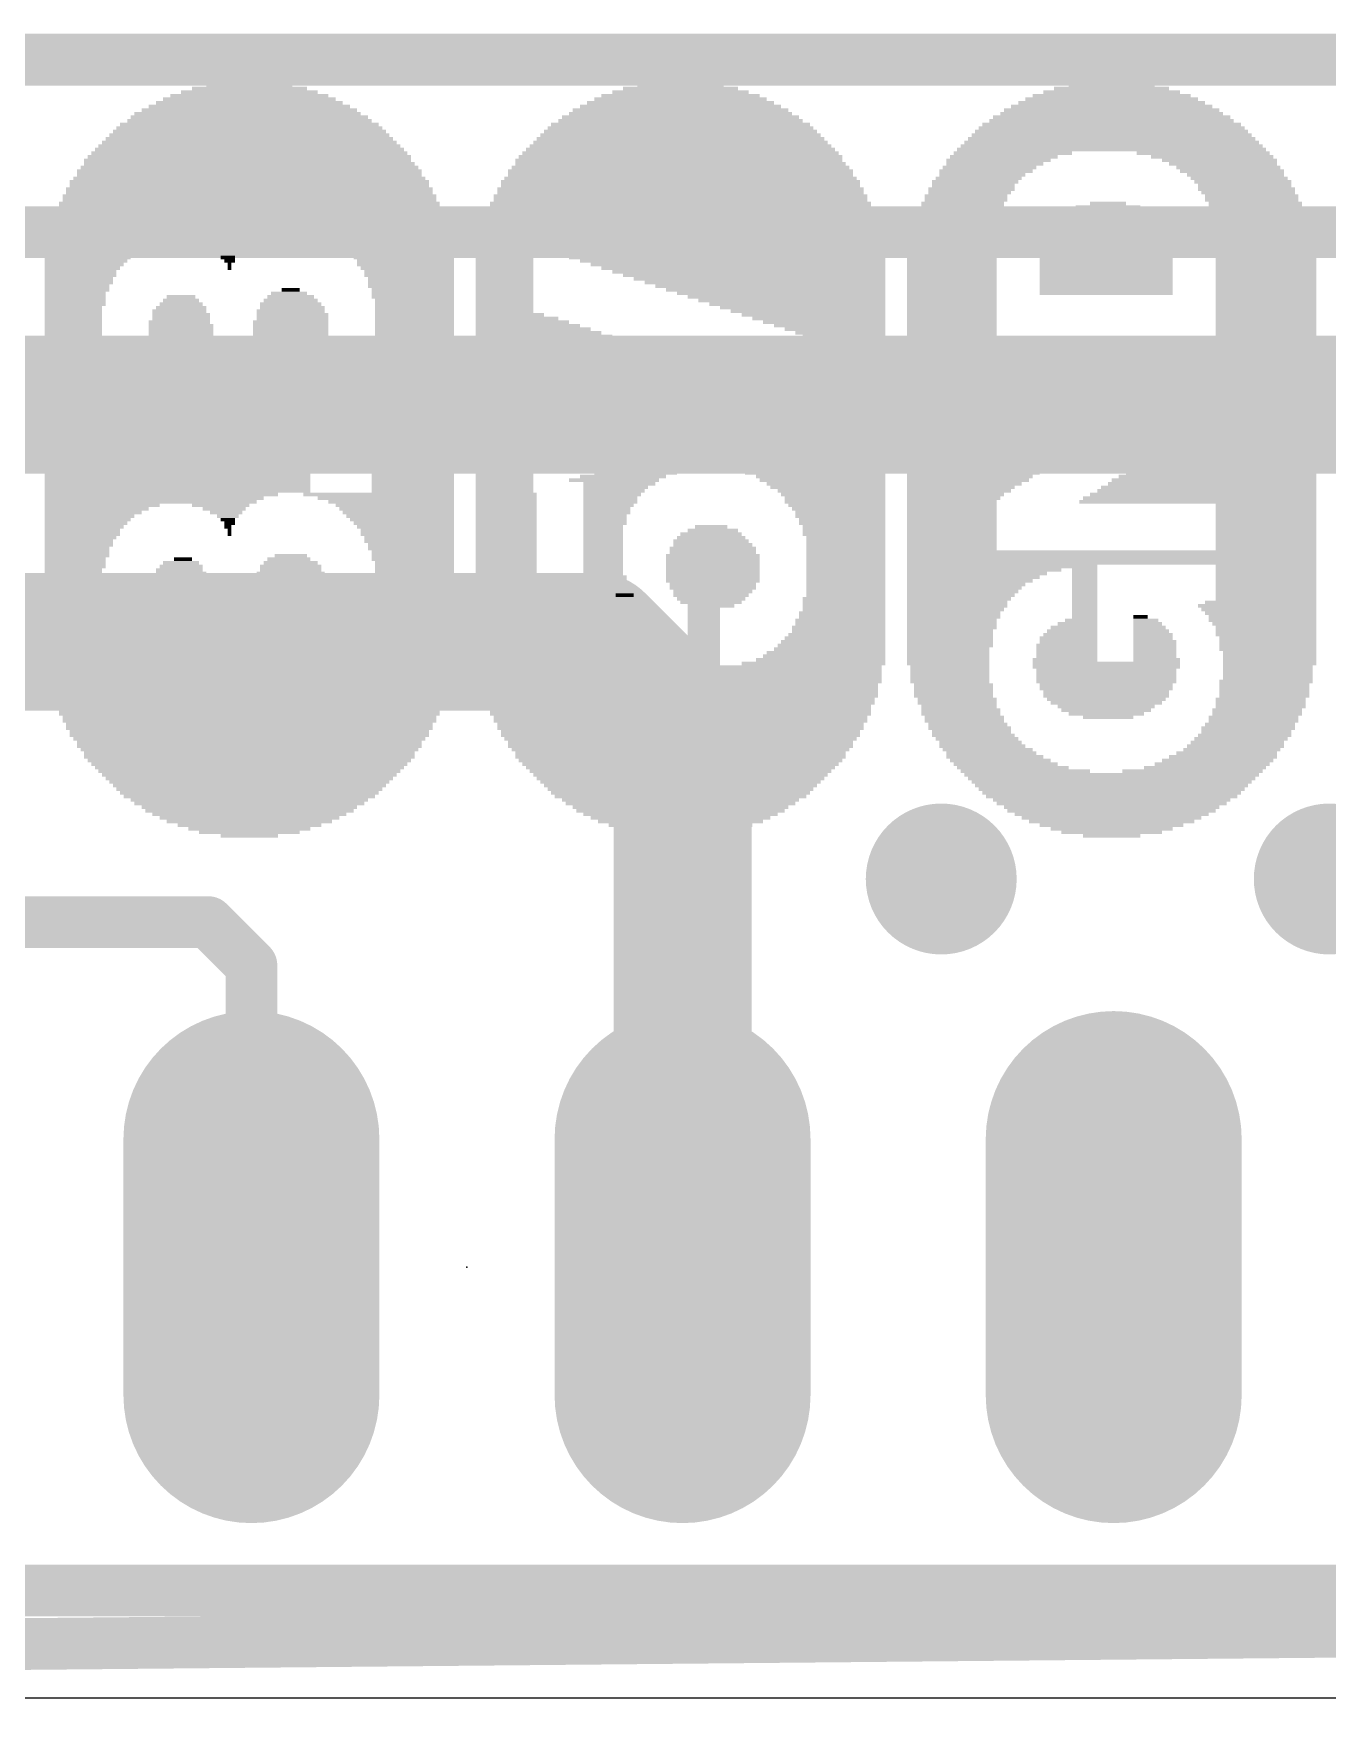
# Model space of a CAD drawing. Extents: x -3.4 to 68.6, y -0.2 to 53.3.
# Drawn here: x 34.28 to 41.9, y -0.15 to 9.8 of the extents above; entities that cross this region are included whole.
import ezdxf

# ---------------------------------------------------------------- set-up
doc = ezdxf.new("R2010")
doc.units = 0
for name, color, linetype in [('1', 12, 'CONTINUOUS'), ('16', 132, 'CONTINUOUS'), ('17', 110, 'CONTINUOUS'), ('18', 3, 'CONTINUOUS'), ('20', 53, 'CONTINUOUS'), ('200', 4, 'CONTINUOUS'), ('23', 53, 'CONTINUOUS'), ('51', 253, 'CONTINUOUS')]:
    doc.layers.add(name, color=color, linetype=linetype)

# ---------------------------------------------------------------- blocks, each defined once
blk = doc.blocks.new('RECT')
blk.add_solid([(-0.5, -0.5), (0.5, -0.5), (-0.5, 0.5), (0.5, 0.5)])
blk = doc.blocks.new('LONGP100')
at = {"const_width": 1}
blk.add_lwpolyline([(-0.5, 0), (0.5, 0)], dxfattribs=at)
at = {"const_width": 0.5}
for points in [[(-0.5, 0.25, 1), (-0.5, -0.25)], [(0.5, -0.25, 1), (0.5, 0.25)]]:
    blk.add_lwpolyline(points, format="xyb", dxfattribs=at)
blk = doc.blocks.new('ROUNDV')
at = {"const_width": 0.5}
blk.add_lwpolyline([(0, -0.25, 1), (0, 0.25, 1), (0, -0.25)], format="xyb", dxfattribs=at)

msp = doc.modelspace()

# ---------------------------------------------------------------- linework, layer by layer
at = {"layer": '1', "const_width": 0.3048}
for points in [[(33.655, 7.747), (48.895, 7.747)], [(67.945, 0.635), (0, 0)]]:
    msp.add_lwpolyline(points, dxfattribs=at)
at = {"layer": '16'}
for points, const_width in [([(29.21, 9.652), (59.817, 9.652)], 0.3048), ([(28.448, 8.636), (62.357, 8.636)], 0.3048), ([(21.336, 7.62), (44.831, 7.62)], 0.8128), ([(37.592, 6.223), (22.86, 6.223)], 0.8128), ([(38.1, 5.715), (37.592, 6.223)], 0.8128), ([(38.1, 2.54), (38.1, 5.715)], 0.8128), ([(35.306, 4.572), (26.162, 4.572)], 0.3048), ([(35.56, 4.318), (35.306, 4.572)], 0.3048), ([(35.56, 2.54), (35.56, 4.318)], 0.3048), ([(67.945, 0.635), (0.889, 0.635)], 0.3048)]:
    msp.add_lwpolyline(points, dxfattribs=dict(at, const_width=const_width))
for points, const_width in [([(37.7357, 6.3667, 1), (37.4483, 6.0793)], 0.4064), ([(37.592, 6.0198, 1), (37.592, 6.4262)], 0.4064), ([(38.3032, 5.715, 1), (37.8968, 5.715)], 0.4064), ([(37.9563, 5.5713, 1), (38.2437, 5.8587)], 0.4064), ([(35.3599, 4.6259, 1), (35.2521, 4.5181)], 0.1524), ([(35.306, 4.4958, 1), (35.306, 4.6482)], 0.1524), ([(35.6362, 4.318, 1), (35.4838, 4.318)], 0.1524), ([(35.5061, 4.2641, 1), (35.6139, 4.3719)], 0.1524), ([(37.8968, 2.54, 1), (38.3032, 2.54)], 0.4064), ([(35.4838, 2.54, 1), (35.6362, 2.54)], 0.1524)]:
    msp.add_lwpolyline(points, format="xyb", dxfattribs=dict(at, const_width=const_width))
at = {"layer": '20'}
msp.add_line((65.04, 0), (1, 0), dxfattribs=at)
at = {"layer": '23'}
msp.add_point((36.83, 2.54), dxfattribs=at)

# ---------------------------------------------------------------- block references
at = {"layer": '17', "xscale": 1.508, "yscale": 1.508, "rotation": 90}
for p in [(35.56, 2.54), (35.56, 2.54), (38.1, 2.54), (38.1, 2.54), (40.64, 2.54), (40.64, 2.54)]:
    msp.add_blockref('LONGP100', p, dxfattribs=at)
at = {"layer": '18', "xscale": 0.889, "yscale": 0.889}
for p in [(39.624, 4.826), (39.624, 4.826), (41.91, 4.826), (41.91, 4.826)]:
    msp.add_blockref('ROUNDV', p, dxfattribs=at)
at = {"layer": '200', "yscale": 0.0212}
for p, xscale in [((35.548, 9.4611), 0.8043), ((35.548, 9.4823), 0.6773), ((35.548, 9.5035), 0.508), ((35.548, 9.5246), 0.254), ((38.0879, 9.4611), 0.8043), ((38.0879, 9.4823), 0.6773), ((38.0879, 9.5035), 0.508), ((38.0879, 9.5246), 0.254), ((40.6278, 9.4611), 0.8043), ((40.6278, 9.4823), 0.6773), ((40.6278, 9.5035), 0.508), ((40.6278, 9.5246), 0.254), ((35.548, 9.3553), 1.27), ((35.548, 9.3765), 1.1853), ((35.548, 9.3976), 1.1006), ((35.548, 9.4188), 1.016), ((35.548, 9.44), 0.9313), ((38.0879, 9.3553), 1.27), ((38.0879, 9.3765), 1.1853), ((38.0879, 9.3976), 1.1006), ((38.0879, 9.4188), 1.016), ((38.0879, 9.44), 0.9313), ((40.6278, 9.3553), 1.27), ((40.6278, 9.3765), 1.1853), ((40.6278, 9.3976), 1.1006), ((40.6278, 9.4188), 1.016), ((40.6278, 9.44), 0.9313), ((35.548, 9.2495), 1.5663), ((35.548, 9.2706), 1.5239), ((35.548, 9.2918), 1.4393), ((35.548, 9.313), 1.3969), ((35.5374, 9.3341), 1.3334), ((38.0879, 9.2495), 1.5663), ((38.0879, 9.2706), 1.5239), ((38.0879, 9.2918), 1.4393), ((38.0879, 9.313), 1.3969), ((38.0879, 9.3341), 1.3123), ((40.6278, 9.2495), 1.5663), ((40.6278, 9.2706), 1.5239), ((40.6278, 9.2918), 1.4393), ((40.6278, 9.313), 1.3969), ((40.6278, 9.3341), 1.3123), ((35.548, 9.1648), 1.7356), ((35.548, 9.186), 1.6933), ((35.548, 9.2071), 1.6509), ((35.548, 9.2283), 1.6086), ((38.0879, 9.1648), 1.7356), ((38.0879, 9.186), 1.6933), ((38.0879, 9.2071), 1.6509), ((38.0879, 9.2283), 1.6086), ((40.6278, 9.1648), 1.7356), ((40.6278, 9.186), 1.6933), ((40.6278, 9.2071), 1.6509), ((40.6278, 9.2283), 1.6086), ((35.5374, 9.059), 1.9261), ((35.548, 9.0801), 1.9049), ((35.548, 9.1013), 1.8626), ((35.548, 9.1225), 1.8203), ((35.548, 9.1436), 1.7779), ((38.0773, 9.059), 1.9261), ((38.0879, 9.0801), 1.9049), ((38.0879, 9.1013), 1.8626), ((38.0879, 9.1225), 1.8203), ((38.0879, 9.1436), 1.7779), ((39.9611, 9.059), 0.6138), ((39.9928, 9.0801), 0.635), ((40.0457, 9.1013), 0.6985), ((40.6278, 9.1225), 1.8203), ((40.6278, 9.1436), 1.7779), ((41.1675, 9.1013), 0.7831), ((41.2204, 9.0801), 0.7196), ((41.2628, 9.059), 0.6773), ((35.548, 8.9531), 2.0743), ((35.548, 8.9955), 2.0319), ((35.548, 8.9743), 2.0319), ((35.548, 9.0166), 1.9896), ((35.548, 9.0378), 1.9473), ((38.0879, 8.9531), 2.0743), ((38.0879, 8.9955), 2.0319), ((38.0879, 8.9743), 2.0319), ((38.0879, 9.0166), 1.9896), ((38.0879, 9.0378), 1.9473), ((39.8447, 8.9531), 0.508), ((39.8658, 8.9743), 0.508), ((39.887, 8.9955), 0.5503), ((39.9082, 9.0166), 0.5503), ((39.9399, 9.0378), 0.5715), ((41.2839, 9.0378), 0.635), ((41.3157, 9.0166), 0.6138), ((41.3368, 8.9955), 0.6138), ((41.358, 8.9743), 0.5715), ((41.3792, 8.9531), 0.5715), ((35.548, 8.8896), 2.1589), ((35.548, 8.8685), 2.1589), ((35.548, 8.932), 2.1166), ((35.548, 8.9108), 2.1166), ((38.0879, 8.8896), 2.1589), ((38.0879, 8.8685), 2.1589), ((38.0879, 8.932), 2.1166), ((38.0879, 8.9108), 2.1166), ((39.8023, 8.8896), 0.508), ((39.7917, 8.8685), 0.4868), ((39.8235, 8.932), 0.508), ((39.8129, 8.9108), 0.4868), ((41.4003, 8.932), 0.5715), ((41.4109, 8.9108), 0.5503), ((41.4215, 8.8896), 0.5715), ((41.4321, 8.8685), 0.5503), ((35.548, 8.805), 2.2436), ((35.548, 8.7838), 2.2436), ((35.548, 8.7626), 2.2436), ((35.548, 8.8473), 2.2012), ((35.548, 8.8261), 2.2012), ((38.0879, 8.805), 2.2436), ((38.0879, 8.7838), 2.2436), ((38.0879, 8.7626), 2.2436), ((38.0879, 8.8473), 2.2012), ((38.0879, 8.8261), 2.2012), ((39.7494, 8.805), 0.4868), ((39.7494, 8.7838), 0.4868), ((39.7388, 8.7626), 0.4656), ((39.7706, 8.8473), 0.4868), ((39.7706, 8.8261), 0.4868), ((40.596, 8.7626), 0.4868), ((40.6066, 8.7838), 0.381), ((40.6066, 8.805), 0.2117), ((41.4533, 8.8473), 0.5503), ((41.4533, 8.8261), 0.5503), ((41.4744, 8.805), 0.5503), ((41.4744, 8.7838), 0.5503), ((41.485, 8.7626), 0.5291), ((35.548, 8.678), 2.3282), ((35.548, 8.6568), 2.3282), ((35.548, 8.7415), 2.2859), ((35.548, 8.7203), 2.2859), ((35.548, 8.6992), 2.2859), ((38.0879, 8.678), 2.3282), ((38.0879, 8.6568), 2.3282), ((38.0879, 8.7415), 2.2859), ((38.0879, 8.7203), 2.2859), ((38.0879, 8.6992), 2.2859), ((39.7071, 8.678), 0.4868), ((39.7071, 8.6568), 0.4868), ((39.7282, 8.7415), 0.4868), ((39.7282, 8.7203), 0.4868), ((39.7282, 8.6992), 0.4868), ((40.596, 8.6568), 0.6985), ((40.6066, 8.678), 0.6773), ((40.6066, 8.6992), 0.635), ((40.6066, 8.7203), 0.5926), ((40.6066, 8.7415), 0.5503), ((41.4956, 8.7415), 0.5503), ((41.4956, 8.7203), 0.5503), ((41.4956, 8.6992), 0.5503), ((41.5168, 8.678), 0.5503), ((41.5168, 8.6568), 0.5503), ((34.9659, 8.5933), 1.2065), ((34.9871, 8.6145), 1.2488), ((34.6696, 8.5722), 0.6138), ((35.0294, 8.6357), 1.2911), ((35.3998, 8.5722), 0.2963), ((36.31, 8.6357), 0.8043), ((36.3523, 8.6145), 0.762), ((36.384, 8.5933), 0.6985), ((36.3946, 8.5722), 0.6773), ((38.0879, 8.6145), 2.3706), ((38.0879, 8.5933), 2.3706), ((38.0879, 8.5722), 2.3706), ((38.0879, 8.6357), 2.3282), ((39.6965, 8.6145), 0.508), ((39.6965, 8.5933), 0.508), ((39.6965, 8.5722), 0.508), ((39.7071, 8.6357), 0.4868), ((40.596, 8.6145), 0.7408), ((40.596, 8.5933), 0.7408), ((40.6066, 8.5722), 0.762), ((40.6066, 8.6357), 0.7196), ((41.5273, 8.6145), 0.5715), ((41.5273, 8.5933), 0.5715), ((41.5273, 8.5722), 0.5715), ((41.5168, 8.6357), 0.5503), ((34.6061, 8.5087), 0.5291), ((34.5955, 8.4875), 0.508), ((34.5849, 8.4663), 0.4868), ((34.6484, 8.551), 0.5715), ((34.6273, 8.5298), 0.5291), ((35.4104, 8.551), 0.2328), ((35.421, 8.5298), 0.1693), ((35.421, 8.5087), 0.127), ((35.421, 8.4875), 0.0847), ((35.4316, 8.4663), 0.0635), ((36.4158, 8.551), 0.635), ((36.4264, 8.5298), 0.6138), ((36.4475, 8.5087), 0.6138), ((36.4581, 8.4875), 0.5926), ((36.4687, 8.4663), 0.5715), ((37.0508, 8.5087), 0.3387), ((37.0508, 8.4875), 0.3387), ((37.0508, 8.4663), 0.3387), ((38.0879, 8.551), 2.3706), ((37.0614, 8.5298), 0.3175), ((38.289, 8.5298), 1.9684), ((38.3313, 8.5087), 1.9261), ((38.3631, 8.4875), 1.8626), ((38.3948, 8.4663), 1.7991), ((39.6859, 8.5087), 0.5291), ((39.6859, 8.4875), 0.5291), ((39.6859, 8.4663), 0.5291), ((39.6965, 8.551), 0.508), ((39.6965, 8.5298), 0.508), ((40.596, 8.551), 0.7831), ((40.596, 8.5298), 0.7831), ((40.596, 8.5087), 0.7831), ((40.596, 8.4875), 0.7831), ((40.596, 8.4663), 0.7831), ((41.5273, 8.551), 0.5715), ((41.5273, 8.5298), 0.5715), ((41.5379, 8.5087), 0.5926), ((41.5379, 8.4875), 0.5926), ((41.5379, 8.4663), 0.5926), ((34.5744, 8.4452), 0.4657), ((34.5638, 8.424), 0.4445), ((34.5532, 8.4028), 0.4233), ((34.5532, 8.3817), 0.4233), ((34.5426, 8.3605), 0.4022), ((35.4316, 8.4452), 0.0212), ((35.4316, 8.424), 0.0212), ((36.4687, 8.4452), 0.5715), ((36.4793, 8.424), 0.5503), ((36.4899, 8.4028), 0.5291), ((36.4899, 8.3817), 0.5291), ((36.5005, 8.3605), 0.508), ((37.0508, 8.4452), 0.3387), ((37.0508, 8.424), 0.3387), ((37.0508, 8.4028), 0.3387), ((37.0508, 8.3817), 0.3387), ((37.0508, 8.3605), 0.3387), ((38.4265, 8.4452), 1.7356), ((38.4583, 8.424), 1.6721), ((38.49, 8.4028), 1.6086), ((38.5218, 8.3817), 1.5451), ((38.5535, 8.3605), 1.4816), ((39.6859, 8.4452), 0.5291), ((39.6859, 8.424), 0.5291), ((39.6859, 8.4028), 0.5291), ((39.6859, 8.3817), 0.5291), ((39.6859, 8.3605), 0.5291), ((40.596, 8.4452), 0.7831), ((40.596, 8.424), 0.7831), ((40.596, 8.4028), 0.7831), ((40.596, 8.3817), 0.7831), ((40.596, 8.3605), 0.7831), ((41.5379, 8.4452), 0.5926), ((41.5379, 8.424), 0.5926), ((41.5379, 8.4028), 0.5926), ((41.5379, 8.3817), 0.5926), ((41.5379, 8.3605), 0.5926), ((34.5426, 8.3393), 0.4022), ((34.532, 8.3182), 0.381), ((34.532, 8.297), 0.381), ((34.5215, 8.2758), 0.3598), ((34.5215, 8.2547), 0.3598), ((35.1458, 8.2547), 0.1693), ((35.7914, 8.2547), 0.2752), ((35.7808, 8.2758), 0.2117), ((35.7914, 8.297), 0.1058), ((36.5005, 8.3393), 0.508), ((36.5005, 8.3182), 0.508), ((36.511, 8.297), 0.4868), ((36.511, 8.2758), 0.4868), ((36.511, 8.2547), 0.4868), ((37.0508, 8.3393), 0.3387), ((37.0508, 8.3182), 0.3387), ((37.0508, 8.297), 0.3387), ((37.0508, 8.2758), 0.3387), ((37.0508, 8.2547), 0.3387), ((38.5853, 8.3393), 1.4181), ((38.617, 8.3182), 1.3546), ((38.6488, 8.297), 1.2911), ((38.6805, 8.2758), 1.2276), ((38.7123, 8.2547), 1.1641), ((39.6859, 8.3393), 0.5291), ((39.6859, 8.3182), 0.5291), ((39.6859, 8.297), 0.5291), ((39.6859, 8.2758), 0.5291), ((39.6859, 8.2547), 0.5291), ((40.596, 8.3393), 0.7831), ((40.596, 8.3182), 0.7831), ((40.596, 8.297), 0.7831), ((40.596, 8.2758), 0.7831), ((41.5379, 8.3393), 0.5926), ((41.5379, 8.3182), 0.5926), ((41.5379, 8.297), 0.5926), ((41.5379, 8.2758), 0.5926), ((41.5379, 8.2547), 0.5926), ((34.5109, 8.1912), 0.3387), ((34.5109, 8.17), 0.3387), ((34.5215, 8.2335), 0.3598), ((34.5215, 8.2123), 0.3598), ((35.1353, 8.17), 0.3175), ((35.1458, 8.1912), 0.2963), ((35.1458, 8.2123), 0.254), ((35.1458, 8.2335), 0.2117), ((35.7914, 8.17), 0.4022), ((35.7914, 8.2123), 0.3598), ((35.802, 8.1912), 0.381), ((35.7914, 8.2335), 0.3175), ((36.5216, 8.2335), 0.4656), ((36.5216, 8.2123), 0.4656), ((36.5216, 8.1912), 0.4656), ((36.5216, 8.17), 0.4656), ((37.0508, 8.2335), 0.3387), ((37.0508, 8.2123), 0.3387), ((37.0508, 8.1912), 0.3387), ((37.0508, 8.17), 0.3387), ((38.744, 8.2335), 1.1006), ((38.7758, 8.2123), 1.0371), ((38.8075, 8.1912), 0.9736), ((38.8393, 8.17), 0.9101), ((39.6859, 8.2335), 0.5291), ((39.6859, 8.2123), 0.5291), ((39.6859, 8.1912), 0.5291), ((39.6859, 8.17), 0.5291), ((41.5379, 8.2335), 0.5926), ((41.5379, 8.2123), 0.5926), ((41.5379, 8.1912), 0.5926), ((41.5379, 8.17), 0.5926), ((34.5109, 8.1488), 0.3387), ((34.5109, 8.1277), 0.3387), ((34.5109, 8.1065), 0.3387), ((34.5109, 8.0853), 0.3387), ((34.5109, 8.0642), 0.3387), ((35.1458, 8.0853), 0.381), ((35.1458, 8.0642), 0.381), ((35.1353, 8.1065), 0.3598), ((35.1458, 8.1488), 0.3387), ((35.1458, 8.1277), 0.3387), ((35.7914, 8.1065), 0.4445), ((35.7914, 8.0853), 0.4445), ((35.7914, 8.0642), 0.4445), ((35.802, 8.1488), 0.4233), ((35.802, 8.1277), 0.4233), ((36.5216, 8.1488), 0.4656), ((36.5216, 8.1277), 0.4656), ((36.5216, 8.1065), 0.4656), ((36.5216, 8.0853), 0.4656), ((36.5216, 8.0642), 0.4656), ((37.0825, 8.1488), 0.4022), ((37.1883, 8.0853), 0.6138), ((37.1249, 8.1277), 0.4868), ((37.1566, 8.1065), 0.5503), ((37.2201, 8.0642), 0.6773), ((38.871, 8.1488), 0.8466), ((38.9028, 8.1277), 0.7831), ((38.9345, 8.1065), 0.7196), ((38.9663, 8.0853), 0.6561), ((38.998, 8.0642), 0.5926), ((39.6859, 8.1488), 0.5291), ((39.6859, 8.1277), 0.5291), ((39.6859, 8.1065), 0.5291), ((39.6859, 8.0853), 0.5291), ((39.6859, 8.0642), 0.5291), ((41.5379, 8.1488), 0.5926), ((41.5379, 8.1277), 0.5926), ((41.5379, 8.1065), 0.5926), ((41.5379, 8.0853), 0.5926), ((41.5379, 8.0642), 0.5926), ((34.5109, 8.043), 0.3387), ((34.5109, 8.0218), 0.3387), ((34.5109, 8.0007), 0.3387), ((34.5109, 7.9795), 0.3387), ((34.5109, 7.9583), 0.3387), ((35.1458, 8.043), 0.381), ((35.1458, 8.0218), 0.381), ((35.1458, 8.0007), 0.381), ((35.1564, 7.9795), 0.3598), ((35.1564, 7.9583), 0.3598), ((35.7914, 8.043), 0.4445), ((35.7914, 8.0218), 0.4445), ((35.7914, 8.0007), 0.4445), ((35.7914, 7.9795), 0.4445), ((35.7808, 7.9583), 0.4233), ((36.5216, 8.043), 0.4656), ((36.5216, 8.0218), 0.4656), ((36.5216, 8.0007), 0.4656), ((36.5216, 7.9795), 0.4656), ((36.5216, 7.9583), 0.4656), ((37.2518, 8.043), 0.7408), ((37.3153, 8.0007), 0.8678), ((37.3788, 7.9583), 0.9948), ((37.2836, 8.0218), 0.8043), ((37.3471, 7.9795), 0.9313), ((39.0298, 8.043), 0.5292), ((39.0509, 8.0218), 0.4868), ((39.0509, 8.0007), 0.4868), ((39.0509, 7.9795), 0.4868), ((39.0509, 7.9583), 0.4868), ((39.6859, 8.043), 0.5291), ((39.6859, 8.0218), 0.5291), ((39.6859, 8.0007), 0.5291), ((39.6859, 7.9795), 0.5291), ((40.6278, 7.9583), 2.4129), ((41.5379, 8.043), 0.5926), ((41.5379, 8.0218), 0.5926), ((41.5379, 8.0007), 0.5926), ((41.5379, 7.9795), 0.5926), ((34.5109, 7.9372), 0.3387), ((34.5215, 7.916), 0.3598), ((34.5215, 7.8949), 0.3598), ((34.5215, 7.8737), 0.3598), ((35.4951, 7.9372), 0.9948), ((35.4951, 7.916), 0.9525), ((35.4951, 7.8949), 0.9101), ((35.4951, 7.8737), 0.8678), ((36.511, 7.8737), 0.4868), ((36.5216, 7.9372), 0.4656), ((36.5216, 7.916), 0.4656), ((36.5216, 7.8949), 0.4656), ((37.4529, 7.916), 1.143), ((37.4847, 7.8949), 1.2065), ((37.5164, 7.8737), 1.2699), ((37.4212, 7.9372), 1.0795), ((39.0509, 7.9372), 0.4868), ((39.0509, 7.916), 0.4868), ((39.0509, 7.8949), 0.4868), ((39.0509, 7.8737), 0.4868), ((40.6278, 7.9372), 2.4129), ((40.6278, 7.916), 2.4129), ((40.6278, 7.8949), 2.4129), ((40.6278, 7.8737), 2.4129), ((34.532, 7.8314), 0.381), ((34.532, 7.8102), 0.381), ((34.5426, 7.789), 0.4022), ((34.5426, 7.7679), 0.4022), ((34.5215, 7.8525), 0.3598), ((35.5162, 7.8525), 0.7831), ((35.548, 7.8314), 0.635), ((35.5057, 7.8102), 0.5503), ((35.4739, 7.789), 0.4868), ((35.4739, 7.7679), 0.4868), ((36.5005, 7.789), 0.508), ((36.5005, 7.7679), 0.508), ((36.511, 7.8525), 0.4868), ((36.511, 7.8314), 0.4868), ((36.511, 7.8102), 0.4868), ((37.5587, 7.8102), 1.3546), ((37.4952, 7.7679), 1.2276), ((37.5482, 7.8525), 1.3334), ((37.5799, 7.8314), 1.3969), ((37.527, 7.789), 1.2911), ((39.0509, 7.8525), 0.4868), ((39.0509, 7.8314), 0.4868), ((39.0509, 7.8102), 0.4868), ((39.0509, 7.789), 0.4868), ((39.0509, 7.7679), 0.4868), ((39.6859, 7.8525), 0.5291), ((39.6859, 7.8314), 0.5291), ((39.6859, 7.8102), 0.5291), ((39.6859, 7.789), 0.5291), ((39.6859, 7.7679), 0.5291), ((41.5379, 7.8525), 0.5926), ((41.5379, 7.8314), 0.5926), ((41.5379, 7.8102), 0.5926), ((41.5379, 7.789), 0.5926), ((41.5379, 7.7679), 0.5926), ((34.5532, 7.7467), 0.4233), ((34.5638, 7.7255), 0.4445), ((34.5638, 7.7044), 0.4445), ((34.5744, 7.6832), 0.4657), ((34.5849, 7.662), 0.4868), ((35.4739, 7.7467), 0.4868), ((35.4739, 7.7255), 0.4868), ((35.4739, 7.7044), 0.4868), ((35.4739, 7.6832), 0.4868), ((35.4739, 7.662), 0.4868), ((36.4687, 7.6832), 0.5715), ((36.4687, 7.662), 0.5715), ((36.4793, 7.7044), 0.5503), ((36.4899, 7.7467), 0.5291), ((36.4899, 7.7255), 0.5291), ((37.3894, 7.7044), 1.016), ((37.3259, 7.662), 0.889), ((37.4635, 7.7467), 1.1641), ((37.4318, 7.7255), 1.1006), ((37.3577, 7.6832), 0.9525), ((39.0509, 7.7467), 0.4868), ((39.0509, 7.7255), 0.4868), ((39.0509, 7.7044), 0.4868), ((39.0509, 7.6832), 0.4868), ((39.0509, 7.662), 0.4868), ((39.6859, 7.7467), 0.5291), ((39.6859, 7.7255), 0.5291), ((39.6859, 7.7044), 0.5291), ((39.6859, 7.6832), 0.5291), ((39.6859, 7.662), 0.5291), ((41.5379, 7.7467), 0.5926), ((41.5379, 7.7255), 0.5926), ((41.5379, 7.7044), 0.5926), ((41.5379, 7.6832), 0.5926), ((41.5379, 7.662), 0.5926), ((34.5955, 7.6409), 0.508), ((34.6167, 7.6197), 0.5503), ((34.6273, 7.5985), 0.5715), ((34.6484, 7.5774), 0.6138), ((35.4739, 7.6409), 0.4868), ((35.4739, 7.6197), 0.4868), ((35.4739, 7.5985), 0.4868), ((35.4739, 7.5774), 0.4868), ((36.4158, 7.5774), 0.6773), ((36.437, 7.5985), 0.635), ((36.4475, 7.6197), 0.6138), ((36.4581, 7.6409), 0.5926), ((37.2942, 7.6409), 0.8255), ((37.2624, 7.6197), 0.762), ((37.1989, 7.5774), 0.635), ((37.2307, 7.5985), 0.6985), ((38.9874, 7.5774), 0.6138), ((39.0192, 7.5985), 0.5503), ((39.0509, 7.6409), 0.4868), ((39.0509, 7.6197), 0.4868), ((39.6859, 7.6409), 0.5291), ((39.6859, 7.6197), 0.5291), ((39.6859, 7.5985), 0.5291), ((39.6859, 7.5774), 0.5291), ((41.5379, 7.6409), 0.5926), ((41.5379, 7.6197), 0.5926), ((41.5379, 7.5985), 0.5926), ((41.5379, 7.5774), 0.5926), ((34.6802, 7.5562), 0.6773), ((34.7119, 7.535), 0.7408), ((35.0294, 7.5139), 1.3758), ((35.0294, 7.4927), 1.3758), ((35.548, 7.4715), 2.4129), ((35.4739, 7.5562), 0.4868), ((35.4739, 7.535), 0.4868), ((36.31, 7.4927), 0.889), ((36.3523, 7.5139), 0.8043), ((36.384, 7.535), 0.7408), ((36.4052, 7.5562), 0.6985), ((37.1566, 7.5562), 0.5503), ((37.1249, 7.535), 0.4868), ((37.0931, 7.5139), 0.4233), ((37.0614, 7.4927), 0.3598), ((37.0508, 7.4715), 0.3387), ((38.8287, 7.4715), 0.9313), ((38.8604, 7.4927), 0.8678), ((38.8922, 7.5139), 0.8043), ((38.9239, 7.535), 0.7408), ((38.9557, 7.5562), 0.6773), ((40.0669, 7.535), 1.2911), ((40.0457, 7.5139), 1.2488), ((40.0881, 7.5562), 1.3334), ((40.0352, 7.4927), 1.2276), ((40.014, 7.4715), 1.1853), ((41.4744, 7.4715), 0.7196), ((41.4956, 7.4927), 0.6773), ((41.5062, 7.5139), 0.6561), ((41.5273, 7.535), 0.6138), ((41.5379, 7.5562), 0.5926), ((35.1247, 7.4504), 1.5663), ((35.1247, 7.4292), 1.5663), ((35.1247, 7.408), 1.5663), ((35.1247, 7.3869), 1.5663), ((35.1247, 7.3657), 1.5663), ((36.511, 7.4504), 0.4868), ((36.511, 7.4292), 0.4868), ((36.511, 7.408), 0.4868), ((36.511, 7.3869), 0.4868), ((36.511, 7.3657), 0.4868), ((37.0508, 7.4504), 0.3387), ((37.0508, 7.4292), 0.3387), ((37.0508, 7.408), 0.3387), ((37.0508, 7.3869), 0.3387), ((37.0508, 7.3657), 0.3387), ((38.6594, 7.3657), 1.27), ((38.6911, 7.3869), 1.2065), ((38.7229, 7.408), 1.143), ((38.7546, 7.4292), 1.0795), ((38.797, 7.4504), 0.9948), ((40.0034, 7.4504), 1.1641), ((39.9822, 7.4292), 1.1218), ((39.9505, 7.3869), 1.0583), ((39.9293, 7.3657), 1.016), ((39.9611, 7.408), 1.0795), ((41.3898, 7.3657), 0.889), ((41.4003, 7.3869), 0.8678), ((41.4215, 7.408), 0.8255), ((41.4427, 7.4292), 0.7831), ((41.4533, 7.4504), 0.762), ((35.1247, 7.3445), 1.5663), ((35.1247, 7.3234), 1.5663), ((35.1247, 7.3022), 1.5663), ((35.1247, 7.281), 1.5663), ((35.1247, 7.2599), 1.5663), ((36.511, 7.3445), 0.4868), ((36.511, 7.3234), 0.4868), ((36.511, 7.3022), 0.4868), ((36.511, 7.281), 0.4868), ((36.511, 7.2599), 0.4868), ((37.0508, 7.3445), 0.3387), ((37.0508, 7.3234), 0.3387), ((37.0508, 7.3022), 0.3387), ((37.0508, 7.281), 0.3387), ((37.0508, 7.2599), 0.3387), ((38.5006, 7.2599), 1.5874), ((38.5324, 7.281), 1.5239), ((38.5641, 7.3022), 1.4604), ((38.5959, 7.3234), 1.3969), ((38.6276, 7.3445), 1.3334), ((39.9187, 7.3445), 0.9948), ((39.8976, 7.3234), 0.9525), ((39.8764, 7.3022), 0.9101), ((39.8658, 7.281), 0.889), ((39.8447, 7.2599), 0.8466), ((41.3051, 7.2599), 1.0583), ((41.3157, 7.281), 1.0371), ((41.3368, 7.3022), 0.9948), ((41.358, 7.3234), 0.9525), ((41.3686, 7.3445), 0.9313), ((35.1247, 7.2387), 1.5663), ((35.1247, 7.2175), 1.5663), ((35.1247, 7.1964), 1.5663), ((35.1247, 7.1752), 1.5663), ((36.511, 7.2387), 0.4868), ((36.511, 7.2175), 0.4868), ((36.511, 7.1964), 0.4868), ((36.511, 7.1752), 0.4868), ((37.0508, 7.2387), 0.3387), ((37.0508, 7.2175), 0.3387), ((37.0508, 7.1964), 0.3387), ((37.0508, 7.1752), 0.3387), ((37.6963, 7.1752), 0.5291), ((37.7492, 7.1964), 0.508), ((37.8233, 7.2175), 0.4868), ((37.8974, 7.2387), 0.508), ((38.8499, 7.2387), 0.889), ((38.8816, 7.2175), 0.8255), ((38.9134, 7.1964), 0.762), ((38.9239, 7.1752), 0.7408), ((39.8341, 7.2387), 0.8255), ((39.8129, 7.2175), 0.7831), ((39.7917, 7.1964), 0.7408), ((39.7812, 7.1752), 0.7196), ((41.231, 7.1752), 1.2065), ((41.2522, 7.1964), 1.1641), ((41.2734, 7.2175), 1.1218), ((41.2839, 7.2387), 1.1006), ((35.1247, 7.154), 1.5663), ((35.1247, 7.1329), 1.5663), ((35.1247, 7.1117), 1.5663), ((35.0294, 7.0905), 1.3758), ((34.9871, 7.0694), 1.2911), ((36.31, 7.0905), 0.889), ((36.3523, 7.0694), 0.8043), ((36.511, 7.154), 0.4868), ((36.511, 7.1329), 0.4868), ((36.511, 7.1117), 0.4868), ((37.0508, 7.154), 0.3387), ((37.0508, 7.1329), 0.3387), ((37.0508, 7.1117), 0.3387), ((37.0614, 7.0905), 0.3598), ((37.0614, 7.0694), 0.3598), ((37.6857, 7.0905), 0.3387), ((37.7281, 7.154), 0.4233), ((37.7069, 7.1329), 0.381), ((37.6963, 7.1117), 0.3598), ((37.6752, 7.0694), 0.3175), ((38.9451, 7.154), 0.6985), ((38.9557, 7.1329), 0.6773), ((38.9769, 7.1117), 0.635), ((38.9874, 7.0905), 0.6138), ((38.998, 7.0694), 0.5926), ((39.76, 7.154), 0.6773), ((39.7388, 7.1329), 0.635), ((39.7282, 7.1117), 0.6138), ((39.7071, 7.0905), 0.5715), ((39.6965, 7.0694), 0.5503), ((41.1464, 7.0694), 1.3758), ((41.1675, 7.0905), 1.3335), ((41.1887, 7.1117), 1.2911), ((41.1993, 7.1329), 1.27), ((41.2204, 7.154), 1.2276), ((34.9659, 7.0482), 1.2488), ((34.6802, 7.0271), 0.6773), ((34.6484, 7.0059), 0.6138), ((34.6273, 6.9847), 0.5715), ((34.6061, 6.9636), 0.5291), ((35.3787, 7.0271), 0.3387), ((35.3998, 7.0059), 0.254), ((35.4104, 6.9847), 0.1905), ((35.421, 6.9636), 0.127), ((36.384, 7.0482), 0.7408), ((36.4052, 7.0271), 0.6985), ((36.4158, 7.0059), 0.6773), ((36.4264, 6.9847), 0.6561), ((36.437, 6.9636), 0.635), ((37.0614, 7.0482), 0.3598), ((37.0614, 7.0271), 0.3598), ((37.0614, 7.0059), 0.3598), ((37.0614, 6.9847), 0.3598), ((37.0614, 6.9636), 0.3598), ((37.6752, 7.0482), 0.3175), ((37.6646, 7.0271), 0.2963), ((37.654, 7.0059), 0.2752), ((37.654, 6.9847), 0.2752), ((37.6434, 6.9636), 0.254), ((38.998, 7.0482), 0.5926), ((39.0086, 7.0271), 0.5715), ((39.0192, 7.0059), 0.5503), ((39.0298, 6.9847), 0.5292), ((39.0298, 6.9636), 0.5292), ((39.6859, 7.0482), 0.5291), ((39.6859, 7.0271), 0.5291), ((39.6859, 7.0059), 0.5291), ((39.6859, 6.9847), 0.5291), ((39.6859, 6.9636), 0.5291), ((41.1358, 7.0482), 1.3969), ((41.5379, 7.0271), 0.5926), ((41.5379, 7.0059), 0.5926), ((41.5379, 6.9847), 0.5926), ((41.5379, 6.9636), 0.5926), ((34.5955, 6.9424), 0.508), ((34.5849, 6.9212), 0.4868), ((34.5744, 6.9001), 0.4657), ((34.5638, 6.8789), 0.4445), ((35.421, 6.9424), 0.0847), ((35.4316, 6.9212), 0.0635), ((35.421, 6.9001), 0.0423), ((35.4316, 6.8789), 0.0212), ((36.4475, 6.9424), 0.6138), ((36.4581, 6.9212), 0.5926), ((36.4687, 6.9001), 0.5715), ((36.4793, 6.8789), 0.5503), ((37.0614, 6.9424), 0.3598), ((37.0614, 6.9212), 0.3598), ((37.0614, 6.9001), 0.3598), ((37.0614, 6.8789), 0.3598), ((37.6434, 6.9424), 0.254), ((37.6434, 6.9212), 0.254), ((37.6328, 6.9001), 0.2328), ((37.6328, 6.8789), 0.2328), ((38.2784, 6.8789), 0.2963), ((38.2678, 6.9001), 0.1905), ((39.0404, 6.9424), 0.508), ((39.0404, 6.9212), 0.508), ((39.0509, 6.9001), 0.4868), ((39.0509, 6.8789), 0.4868), ((39.6859, 6.9424), 0.5291), ((39.6859, 6.9212), 0.5291), ((39.6859, 6.9001), 0.5291), ((39.6859, 6.8789), 0.5291), ((41.5379, 6.9424), 0.5926), ((41.5379, 6.9212), 0.5926), ((41.5379, 6.9001), 0.5926), ((41.5379, 6.8789), 0.5926), ((34.5638, 6.8577), 0.4445), ((34.5532, 6.8366), 0.4233), ((34.5426, 6.8154), 0.4022), ((34.5426, 6.7942), 0.4022), ((34.532, 6.7731), 0.381), ((35.4316, 6.8577), 0.0212), ((36.4793, 6.8577), 0.5503), ((36.4899, 6.8366), 0.5291), ((36.4899, 6.8154), 0.5291), ((36.5005, 6.7942), 0.508), ((36.5005, 6.7731), 0.508), ((37.0614, 6.8577), 0.3598), ((37.0614, 6.8366), 0.3598), ((37.0614, 6.8154), 0.3598), ((37.0614, 6.7942), 0.3598), ((37.0614, 6.7731), 0.3598), ((37.6328, 6.8577), 0.2328), ((37.6328, 6.8366), 0.2328), ((37.6328, 6.8154), 0.2328), ((37.6328, 6.7942), 0.2328), ((37.6328, 6.7731), 0.2328), ((38.2784, 6.7731), 0.508), ((38.2678, 6.8154), 0.4445), ((38.2784, 6.7942), 0.4656), ((38.2678, 6.8366), 0.4022), ((38.2678, 6.8577), 0.3598), ((39.0509, 6.8577), 0.4868), ((39.0615, 6.8366), 0.4657), ((39.0615, 6.8154), 0.4657), ((39.0615, 6.7942), 0.4657), ((39.0615, 6.7731), 0.4657), ((39.6859, 6.8577), 0.5291), ((39.6859, 6.8366), 0.5291), ((39.6859, 6.8154), 0.5291), ((39.6859, 6.7942), 0.5291), ((39.6859, 6.7731), 0.5291), ((41.5379, 6.8577), 0.5926), ((41.5379, 6.8366), 0.5926), ((41.5379, 6.8154), 0.5926), ((41.5379, 6.7942), 0.5926), ((41.5379, 6.7731), 0.5926), ((34.532, 6.7519), 0.381), ((34.532, 6.7307), 0.381), ((34.5215, 6.7096), 0.3598), ((34.5215, 6.6884), 0.3598), ((34.5215, 6.6672), 0.3598), ((35.1458, 6.6672), 0.254), ((35.1458, 6.6884), 0.2117), ((35.1564, 6.7096), 0.1058), ((35.7914, 6.6672), 0.3598), ((35.7914, 6.6884), 0.3175), ((35.7808, 6.7096), 0.254), ((35.7914, 6.7307), 0.1905), ((36.511, 6.7519), 0.4868), ((36.511, 6.7307), 0.4868), ((36.511, 6.7096), 0.4868), ((36.5216, 6.6884), 0.4656), ((36.5216, 6.6672), 0.4656), ((37.0614, 6.7519), 0.3598), ((37.0614, 6.7307), 0.3598), ((37.0614, 6.7096), 0.3598), ((37.0614, 6.6884), 0.3598), ((37.0614, 6.6672), 0.3598), ((37.6328, 6.7519), 0.2328), ((37.6328, 6.7307), 0.2328), ((37.6328, 6.7096), 0.2328), ((37.6328, 6.6884), 0.2328), ((37.6328, 6.6672), 0.2328), ((38.2784, 6.7307), 0.5503), ((38.2784, 6.7096), 0.5503), ((38.2784, 6.6884), 0.5503), ((38.2784, 6.6672), 0.5503), ((38.2784, 6.7519), 0.508), ((39.0615, 6.7519), 0.4657), ((39.0615, 6.7307), 0.4657), ((39.0615, 6.7096), 0.4657), ((39.0615, 6.6884), 0.4657), ((39.0615, 6.6672), 0.4657), ((39.9822, 6.6672), 1.1218), ((40.6278, 6.7519), 2.4129), ((40.6278, 6.7307), 2.4129), ((40.6278, 6.7096), 2.4129), ((40.6278, 6.6884), 2.4129), ((41.5379, 6.6672), 0.5926), ((34.5109, 6.6461), 0.3387), ((34.5109, 6.6249), 0.3387), ((34.5109, 6.6037), 0.3387), ((34.5109, 6.5826), 0.3387), ((34.5109, 6.5614), 0.3387), ((35.1353, 6.5614), 0.3598), ((35.1458, 6.6037), 0.3387), ((35.1458, 6.5826), 0.3387), ((35.1353, 6.6461), 0.2752), ((35.1458, 6.6249), 0.2963), ((35.7914, 6.6249), 0.4022), ((35.7914, 6.6037), 0.4022), ((35.802, 6.5826), 0.4233), ((35.802, 6.5614), 0.4233), ((35.7914, 6.6461), 0.3598), ((36.5216, 6.6461), 0.4656), ((36.5216, 6.6249), 0.4656), ((36.5216, 6.6037), 0.4656), ((36.5216, 6.5826), 0.4656), ((36.5216, 6.5614), 0.4656), ((37.0614, 6.6461), 0.3598), ((37.0614, 6.6249), 0.3598), ((37.0614, 6.6037), 0.3598), ((37.0614, 6.5826), 0.3598), ((37.0614, 6.5614), 0.3598), ((37.6328, 6.6461), 0.2328), ((37.6328, 6.6249), 0.2328), ((37.6434, 6.6037), 0.254), ((37.6434, 6.5826), 0.254), ((37.6434, 6.5614), 0.254), ((38.2784, 6.6461), 0.5503), ((38.2784, 6.6249), 0.5503), ((38.2784, 6.6037), 0.5503), ((38.2784, 6.5826), 0.5503), ((38.2784, 6.5614), 0.508), ((39.0615, 6.6461), 0.4657), ((39.0615, 6.6249), 0.4657), ((39.0615, 6.6037), 0.4657), ((39.0615, 6.5826), 0.4657), ((39.0615, 6.5614), 0.4657), ((39.8764, 6.6461), 0.9101), ((39.8341, 6.6249), 0.8255), ((39.8129, 6.6037), 0.7831), ((39.7917, 6.5826), 0.7408), ((39.7706, 6.5614), 0.6985), ((40.469, 6.6461), 0.1482), ((40.469, 6.6249), 0.1482), ((40.469, 6.6037), 0.1482), ((40.469, 6.5826), 0.1482), ((40.469, 6.5614), 0.1482), ((41.5379, 6.6461), 0.5926), ((41.5379, 6.6249), 0.5926), ((41.5379, 6.6037), 0.5926), ((41.5379, 6.5826), 0.5926), ((41.5379, 6.5614), 0.5926), ((34.5109, 6.5402), 0.3387), ((34.5109, 6.5191), 0.3387), ((34.5109, 6.4979), 0.3387), ((34.5109, 6.4767), 0.3387), ((35.1458, 6.5191), 0.381), ((35.1458, 6.4979), 0.381), ((35.1458, 6.4767), 0.381), ((35.1353, 6.5402), 0.3598), ((35.7914, 6.5402), 0.4445), ((35.7914, 6.5191), 0.4445), ((35.7914, 6.4979), 0.4445), ((35.7914, 6.4767), 0.4445), ((36.5216, 6.5402), 0.4656), ((36.5216, 6.5191), 0.4656), ((36.5216, 6.4979), 0.4656), ((36.5216, 6.4767), 0.4656), ((37.0614, 6.5402), 0.3598), ((37.0614, 6.5191), 0.3598), ((37.0614, 6.4979), 0.3598), ((37.0614, 6.4767), 0.3598), ((37.654, 6.5402), 0.2752), ((37.7069, 6.5191), 0.2117), ((37.7598, 6.4979), 0.1058), ((38.2784, 6.5402), 0.508), ((38.2678, 6.4979), 0.4445), ((38.2784, 6.5191), 0.4656), ((38.2678, 6.4767), 0.4022), ((39.0509, 6.4767), 0.4868), ((39.0615, 6.5402), 0.4657), ((39.0615, 6.5191), 0.4657), ((39.0615, 6.4979), 0.4657), ((39.76, 6.5402), 0.6773), ((39.7388, 6.4979), 0.635), ((39.7282, 6.4767), 0.6138), ((39.7494, 6.5191), 0.6561), ((40.469, 6.5402), 0.1482), ((40.469, 6.5191), 0.1482), ((40.469, 6.4979), 0.1482), ((40.469, 6.4767), 0.1482), ((41.5379, 6.5402), 0.5926), ((41.5379, 6.5191), 0.5926), ((41.5379, 6.4979), 0.5926), ((41.5379, 6.4767), 0.5926), ((34.5109, 6.4556), 0.3387), ((34.5109, 6.4344), 0.3387), ((34.5109, 6.4132), 0.3387), ((34.5109, 6.3921), 0.3387), ((34.5109, 6.3709), 0.3387), ((35.1458, 6.4556), 0.381), ((35.1564, 6.4344), 0.3598), ((35.1564, 6.4132), 0.3598), ((35.167, 6.3921), 0.3387), ((35.4845, 6.3709), 0.9736), ((35.7914, 6.4556), 0.4445), ((35.7914, 6.4344), 0.4445), ((35.7914, 6.4132), 0.4445), ((35.7808, 6.3921), 0.4233), ((36.5216, 6.4556), 0.4656), ((36.5216, 6.4344), 0.4656), ((36.5216, 6.4132), 0.4656), ((36.5216, 6.3921), 0.4656), ((36.5216, 6.3709), 0.4656), ((37.0614, 6.4556), 0.3598), ((37.0614, 6.4344), 0.3598), ((37.0614, 6.4132), 0.3598), ((37.0614, 6.3921), 0.3598), ((37.0614, 6.3709), 0.3598), ((38.2678, 6.4556), 0.3598), ((38.2678, 6.4344), 0.2752), ((38.2255, 6.4132), 0.1905), ((38.2255, 6.3921), 0.1905), ((38.2255, 6.3709), 0.1905), ((39.0404, 6.3921), 0.508), ((39.0404, 6.3709), 0.508), ((39.0509, 6.4556), 0.4868), ((39.0509, 6.4344), 0.4868), ((39.0509, 6.4132), 0.4868), ((39.7071, 6.4132), 0.5715), ((39.7177, 6.4556), 0.5926), ((39.7177, 6.4344), 0.5926), ((39.6965, 6.3921), 0.5503), ((39.6965, 6.3709), 0.5503), ((40.469, 6.4556), 0.1482), ((40.469, 6.4344), 0.1482), ((40.469, 6.4132), 0.1482), ((40.469, 6.3921), 0.1482), ((40.469, 6.3709), 0.1482), ((40.7971, 6.3709), 0.0847), ((41.485, 6.4344), 0.6985), ((41.4956, 6.4132), 0.6773), ((41.5062, 6.4556), 0.6561), ((41.5062, 6.3921), 0.6561), ((41.5168, 6.3709), 0.635), ((34.532, 6.2862), 0.381), ((34.532, 6.2651), 0.381), ((34.5215, 6.3497), 0.3598), ((34.5215, 6.3286), 0.3598), ((34.5215, 6.3074), 0.3598), ((35.4951, 6.3497), 0.9525), ((35.5057, 6.3286), 0.889), ((35.5057, 6.3074), 0.8043), ((35.5374, 6.2862), 0.6985), ((35.5268, 6.2651), 0.5926), ((36.511, 6.3074), 0.4868), ((36.511, 6.2862), 0.4868), ((36.511, 6.2651), 0.4868), ((36.5216, 6.3497), 0.4656), ((36.5216, 6.3286), 0.4656), ((37.0614, 6.3497), 0.3598), ((37.0614, 6.3286), 0.3598), ((37.0614, 6.3074), 0.3598), ((37.0614, 6.2862), 0.3598), ((37.1249, 6.2651), 0.4868), ((38.2255, 6.3497), 0.1905), ((38.2255, 6.3286), 0.1905), ((38.2255, 6.3074), 0.1905), ((38.2255, 6.2862), 0.1905), ((38.2255, 6.2651), 0.1905), ((39.0086, 6.2651), 0.5715), ((39.0192, 6.3074), 0.5503), ((39.0192, 6.2862), 0.5503), ((39.0298, 6.3497), 0.5292), ((39.0298, 6.3286), 0.5292), ((39.6859, 6.3497), 0.5291), ((39.6859, 6.3286), 0.5291), ((39.6859, 6.3074), 0.5291), ((39.6753, 6.2862), 0.508), ((39.6753, 6.2651), 0.508), ((40.3844, 6.2651), 0.3175), ((40.395, 6.2862), 0.2963), ((40.4056, 6.3074), 0.2752), ((40.4267, 6.3286), 0.2328), ((40.4479, 6.3497), 0.1905), ((40.8394, 6.3286), 0.1693), ((40.8289, 6.3497), 0.1482), ((40.85, 6.3074), 0.1905), ((40.8606, 6.2862), 0.2117), ((40.8712, 6.2651), 0.2328), ((41.5168, 6.3497), 0.635), ((41.5273, 6.3286), 0.6138), ((41.5379, 6.3074), 0.5926), ((41.5379, 6.2862), 0.5926), ((41.5379, 6.2651), 0.5926), ((34.5426, 6.2439), 0.4022), ((34.5426, 6.2228), 0.4022), ((34.5532, 6.2016), 0.4233), ((34.5532, 6.1804), 0.4233), ((35.4739, 6.2439), 0.4868), ((35.4739, 6.2228), 0.4868), ((35.4739, 6.2016), 0.4868), ((35.4739, 6.1804), 0.4868), ((36.4899, 6.2016), 0.5291), ((36.4899, 6.1804), 0.5291), ((36.5005, 6.2439), 0.508), ((36.5005, 6.2228), 0.508), ((37.2942, 6.2016), 0.8255), ((37.1778, 6.2439), 0.5926), ((37.2413, 6.2228), 0.7196), ((37.3577, 6.1804), 0.9525), ((38.2255, 6.2439), 0.1905), ((38.2255, 6.2228), 0.1905), ((38.2255, 6.2016), 0.1905), ((38.2255, 6.1804), 0.1905), ((38.9663, 6.1804), 0.6561), ((38.9769, 6.2016), 0.635), ((38.9874, 6.2228), 0.6138), ((38.998, 6.2439), 0.5926), ((39.6753, 6.2439), 0.508), ((39.6753, 6.2228), 0.508), ((39.6753, 6.2016), 0.508), ((39.6647, 6.1804), 0.4868), ((40.3632, 6.2016), 0.3598), ((40.3632, 6.1804), 0.3598), ((40.3738, 6.2439), 0.3387), ((40.3738, 6.2228), 0.3387), ((40.8712, 6.2439), 0.2328), ((40.8818, 6.2228), 0.254), ((40.8818, 6.2016), 0.254), ((40.8818, 6.1804), 0.254), ((41.5485, 6.2439), 0.5715), ((41.5485, 6.2228), 0.5715), ((41.5485, 6.2016), 0.5715), ((41.5485, 6.1804), 0.5715), ((34.5638, 6.1593), 0.4445), ((34.5744, 6.1381), 0.4657), ((34.5849, 6.1169), 0.4868), ((34.5955, 6.0958), 0.508), ((34.6167, 6.0746), 0.508), ((35.4739, 6.1593), 0.4868), ((35.4739, 6.1381), 0.4868), ((35.4739, 6.1169), 0.4868), ((35.4739, 6.0958), 0.4868), ((35.4739, 6.0746), 0.4868), ((36.437, 6.0746), 0.5926), ((36.4581, 6.0958), 0.5926), ((36.4687, 6.1169), 0.5715), ((36.4793, 6.1593), 0.5503), ((36.4793, 6.1381), 0.5503), ((37.4212, 6.1593), 1.0795), ((37.4741, 6.1381), 1.1853), ((37.6011, 6.1169), 1.4393), ((37.6011, 6.0958), 1.4393), ((38.0879, 6.0746), 2.3706), ((38.2255, 6.1593), 0.1905), ((38.2255, 6.1381), 0.1905), ((38.871, 6.0958), 0.8466), ((38.9134, 6.1169), 0.762), ((38.9345, 6.1381), 0.7196), ((38.9451, 6.1593), 0.6985), ((39.6647, 6.1593), 0.4868), ((39.6647, 6.1381), 0.4868), ((39.6647, 6.1169), 0.4868), ((39.6647, 6.0958), 0.4868), ((39.6753, 6.0746), 0.4656), ((40.3526, 6.1169), 0.381), ((40.596, 6.0958), 0.8678), ((40.596, 6.0746), 0.8678), ((40.3632, 6.1593), 0.3598), ((40.3632, 6.1381), 0.3598), ((40.8818, 6.1593), 0.254), ((40.8818, 6.1381), 0.254), ((40.8924, 6.1169), 0.2752), ((41.5485, 6.0746), 0.5291), ((41.5591, 6.1593), 0.5503), ((41.5591, 6.1381), 0.5503), ((41.5591, 6.1169), 0.5503), ((41.5591, 6.0958), 0.5503), ((34.6484, 6.0323), 0.5715), ((34.6802, 6.0111), 0.635), ((34.7119, 5.9899), 0.6985), ((34.6379, 6.0534), 0.5503), ((34.7754, 5.9688), 0.7831), ((35.4739, 6.0534), 0.4868), ((35.4739, 6.0323), 0.4868), ((35.4739, 6.0111), 0.4868), ((35.4739, 5.9899), 0.4868), ((35.4739, 5.9688), 0.4868), ((36.3417, 5.9688), 0.7408), ((36.384, 5.9899), 0.6985), ((36.3946, 6.0111), 0.6773), ((36.4158, 6.0323), 0.635), ((36.4264, 6.0534), 0.6138), ((38.0879, 6.0534), 2.3706), ((38.0879, 6.0323), 2.3706), ((38.0879, 6.0111), 2.3706), ((38.0879, 5.9899), 2.3706), ((38.0879, 5.9688), 2.3282), ((39.6753, 6.0534), 0.4656), ((39.6753, 6.0323), 0.4656), ((39.6753, 6.0111), 0.4656), ((39.6753, 5.9899), 0.4656), ((39.6965, 5.9688), 0.4656), ((40.596, 6.0534), 0.8255), ((40.596, 6.0323), 0.8255), ((40.596, 6.0111), 0.8255), ((40.596, 5.9899), 0.8255), ((40.596, 5.9688), 0.7831), ((41.5379, 5.9899), 0.5503), ((41.5273, 5.9688), 0.5291), ((41.5485, 6.0534), 0.5291), ((41.5485, 6.0323), 0.5291), ((41.5485, 6.0111), 0.5291), ((35.0506, 5.9476), 1.3334), ((35.548, 5.9264), 2.3282), ((35.548, 5.9053), 2.3282), ((35.548, 5.8841), 2.2859), ((36.31, 5.9476), 0.8043), ((38.0879, 5.9476), 2.3282), ((38.0879, 5.9264), 2.3282), ((38.0879, 5.9053), 2.3282), ((38.0879, 5.8841), 2.2859), ((39.6965, 5.9476), 0.4656), ((39.6965, 5.9264), 0.4656), ((39.6965, 5.9053), 0.4656), ((39.7177, 5.8841), 0.4656), ((40.596, 5.9476), 0.7831), ((40.596, 5.9264), 0.7408), ((40.596, 5.9053), 0.7408), ((40.596, 5.8841), 0.6985), ((41.5062, 5.8841), 0.5291), ((41.5273, 5.9476), 0.5291), ((41.5273, 5.9264), 0.5291), ((41.5273, 5.9053), 0.5291), ((35.548, 5.8629), 2.2859), ((35.548, 5.8418), 2.2436), ((35.548, 5.8206), 2.2436), ((35.548, 5.7994), 2.2436), ((35.548, 5.7783), 2.2012), ((38.0879, 5.8629), 2.2859), ((38.0879, 5.8418), 2.2436), ((38.0879, 5.8206), 2.2436), ((38.0879, 5.7994), 2.2436), ((38.0879, 5.7783), 2.2012), ((39.7177, 5.8629), 0.4656), ((39.7282, 5.8418), 0.4445), ((39.7388, 5.8206), 0.4656), ((39.7388, 5.7994), 0.4656), ((39.76, 5.7783), 0.4657), ((40.596, 5.8629), 0.6561), ((40.596, 5.8418), 0.5715), ((40.596, 5.8206), 0.5291), ((40.596, 5.7994), 0.4445), ((40.6066, 5.7783), 0.2963), ((41.4638, 5.7783), 0.5291), ((41.485, 5.8206), 0.5291), ((41.485, 5.7994), 0.5291), ((41.5062, 5.8629), 0.5291), ((41.5062, 5.8418), 0.5291), ((35.548, 5.7571), 2.2012), ((35.548, 5.7359), 2.1589), ((35.548, 5.7148), 2.1589), ((35.548, 5.6936), 2.1166), ((35.548, 5.6724), 2.1166), ((38.0879, 5.7571), 2.2012), ((38.0879, 5.7359), 2.1589), ((38.0879, 5.7148), 2.1589), ((38.0879, 5.6936), 2.1166), ((38.0879, 5.6724), 2.1166), ((39.76, 5.7571), 0.4657), ((39.7917, 5.7148), 0.4868), ((39.7812, 5.7359), 0.4656), ((39.8023, 5.6936), 0.4656), ((39.8129, 5.6724), 0.4868), ((41.4109, 5.6724), 0.5503), ((41.4321, 5.7148), 0.5503), ((41.4215, 5.6936), 0.5291), ((41.4427, 5.7359), 0.5291), ((41.4638, 5.7571), 0.5291), ((35.548, 5.6513), 2.0743), ((35.548, 5.6301), 2.0319), ((35.548, 5.6089), 2.0319), ((35.548, 5.5878), 1.9896), ((35.548, 5.5666), 1.9473), ((38.0879, 5.6513), 2.0743), ((38.0879, 5.6301), 2.0319), ((38.0879, 5.6089), 2.0319), ((38.0879, 5.5878), 1.9896), ((38.0879, 5.5666), 1.9473), ((39.8341, 5.6513), 0.4868), ((39.8552, 5.6301), 0.4868), ((39.8658, 5.6089), 0.508), ((39.8976, 5.5878), 0.5291), ((39.9187, 5.5666), 0.5291), ((41.3051, 5.5666), 0.5926), ((41.3368, 5.5878), 0.5715), ((41.358, 5.6089), 0.5715), ((41.3686, 5.6301), 0.5503), ((41.3898, 5.6513), 0.5503), ((35.548, 5.5454), 1.9473), ((35.548, 5.5243), 1.9049), ((35.548, 5.5031), 1.8626), ((35.548, 5.4819), 1.8203), ((38.0879, 5.5454), 1.9473), ((38.0879, 5.5243), 1.9049), ((38.0879, 5.5031), 1.8626), ((38.0879, 5.4819), 1.8203), ((39.9399, 5.5454), 0.5715), ((39.9717, 5.5243), 0.5926), ((40.0034, 5.5031), 0.6138), ((40.0457, 5.4819), 0.6561), ((41.1781, 5.4819), 0.7196), ((41.2204, 5.5031), 0.6773), ((41.2522, 5.5243), 0.6561), ((41.2839, 5.5454), 0.635), ((35.548, 5.4608), 1.7779), ((35.548, 5.4396), 1.7356), ((35.548, 5.4184), 1.6933), ((35.548, 5.3973), 1.6509), ((35.548, 5.3761), 1.6086), ((38.0879, 5.4608), 1.7779), ((38.0879, 5.4396), 1.7356), ((38.0879, 5.4184), 1.6933), ((38.0879, 5.3973), 1.6509), ((38.0879, 5.3761), 1.6086), ((40.1198, 5.4608), 0.762), ((40.6278, 5.4396), 1.7356), ((40.6278, 5.4184), 1.6933), ((40.6278, 5.3973), 1.6509), ((40.6278, 5.3761), 1.6086), ((41.104, 5.4608), 0.8255), ((35.548, 5.355), 1.5663), ((35.548, 5.3338), 1.5239), ((35.548, 5.3126), 1.4816), ((35.548, 5.2915), 1.3969), ((35.548, 5.2703), 1.3546), ((38.0879, 5.355), 1.5663), ((38.0879, 5.3338), 1.5239), ((38.0879, 5.3126), 1.4816), ((38.0879, 5.2915), 1.3969), ((38.0879, 5.2703), 1.3546), ((40.6278, 5.355), 1.5663), ((40.6278, 5.3338), 1.5239), ((40.6278, 5.3126), 1.4816), ((40.6278, 5.2915), 1.3969), ((40.6278, 5.2703), 1.3546), ((35.548, 5.2491), 1.27), ((35.548, 5.228), 1.2276), ((35.548, 5.2068), 1.143), ((35.548, 5.1856), 1.0583), ((38.0879, 5.2491), 1.27), ((38.0879, 5.228), 1.2276), ((38.0879, 5.2068), 1.143), ((38.0879, 5.1856), 1.0583), ((40.6278, 5.2491), 1.27), ((40.6278, 5.228), 1.2276), ((40.6278, 5.2068), 1.143), ((40.6278, 5.1856), 1.0583), ((35.548, 5.1645), 0.9736), ((35.548, 5.1433), 0.8466), ((35.548, 5.1221), 0.7196), ((35.548, 5.101), 0.5926), ((35.548, 5.0798), 0.3387), ((38.0879, 5.1645), 0.9736), ((38.0879, 5.1433), 0.8466), ((38.0879, 5.1221), 0.7196), ((38.0879, 5.101), 0.5926), ((38.0879, 5.0798), 0.3387), ((40.6278, 5.1645), 0.9736), ((40.6278, 5.1433), 0.8466), ((40.6278, 5.1221), 0.7196), ((40.6278, 5.101), 0.5926), ((40.6278, 5.0798), 0.3387)]:
    msp.add_blockref('RECT', p, dxfattribs=dict(at, xscale=xscale))
at = {"layer": '51', "xscale": 0.508, "yscale": 0.508}
for p in [(35.56, 2.54), (38.1, 2.54), (40.64, 2.54)]:
    msp.add_blockref('RECT', p, dxfattribs=at)

doc.saveas('drawing.dxf')
